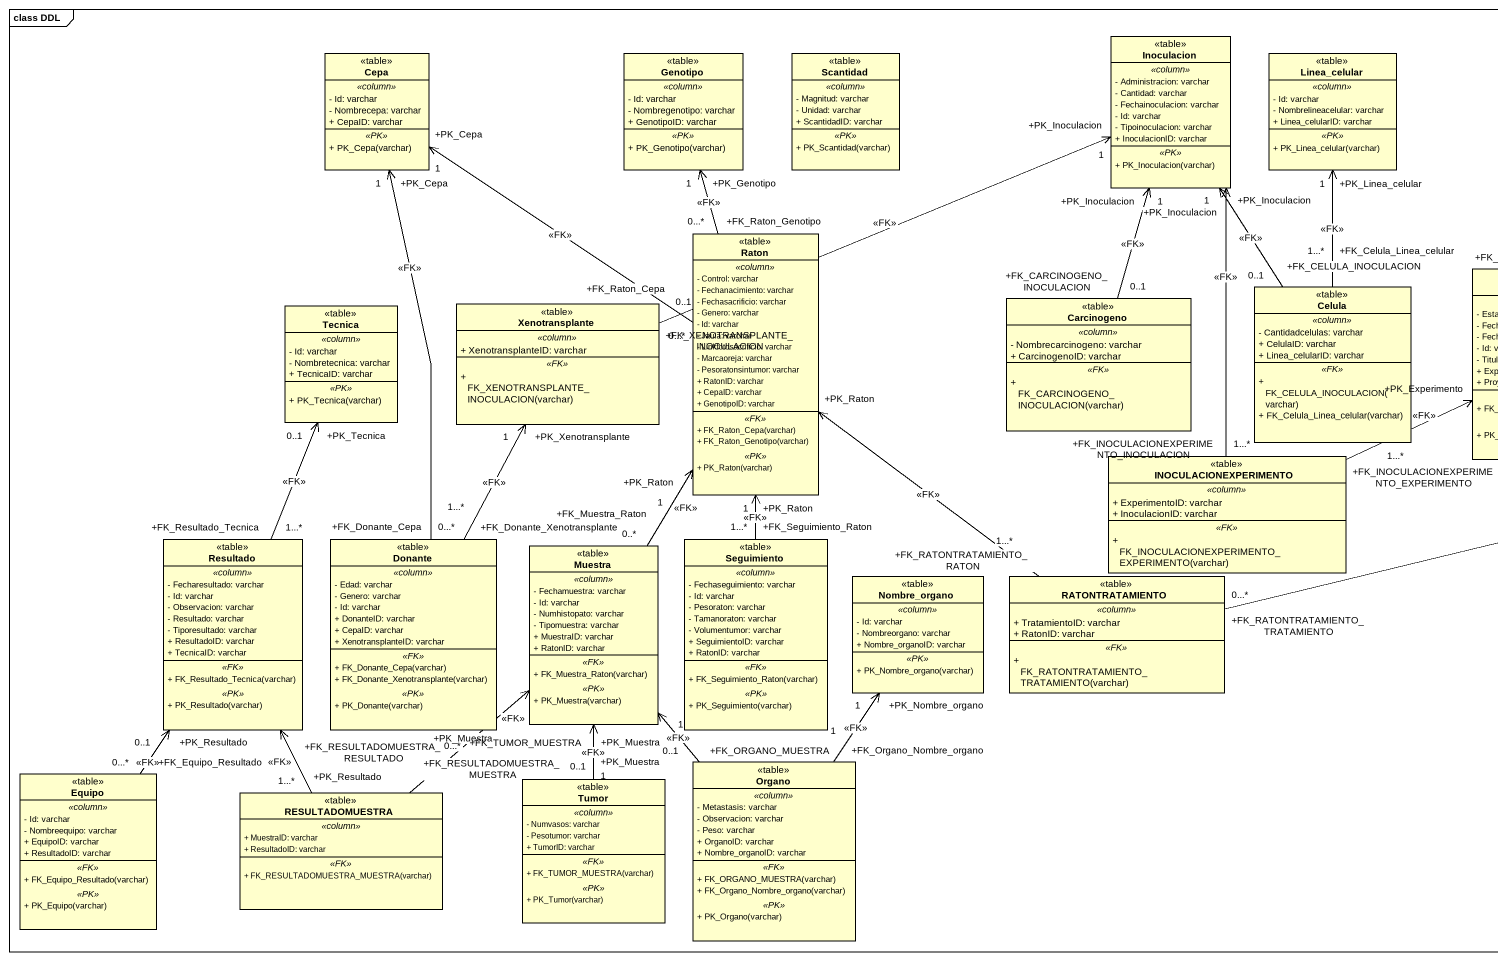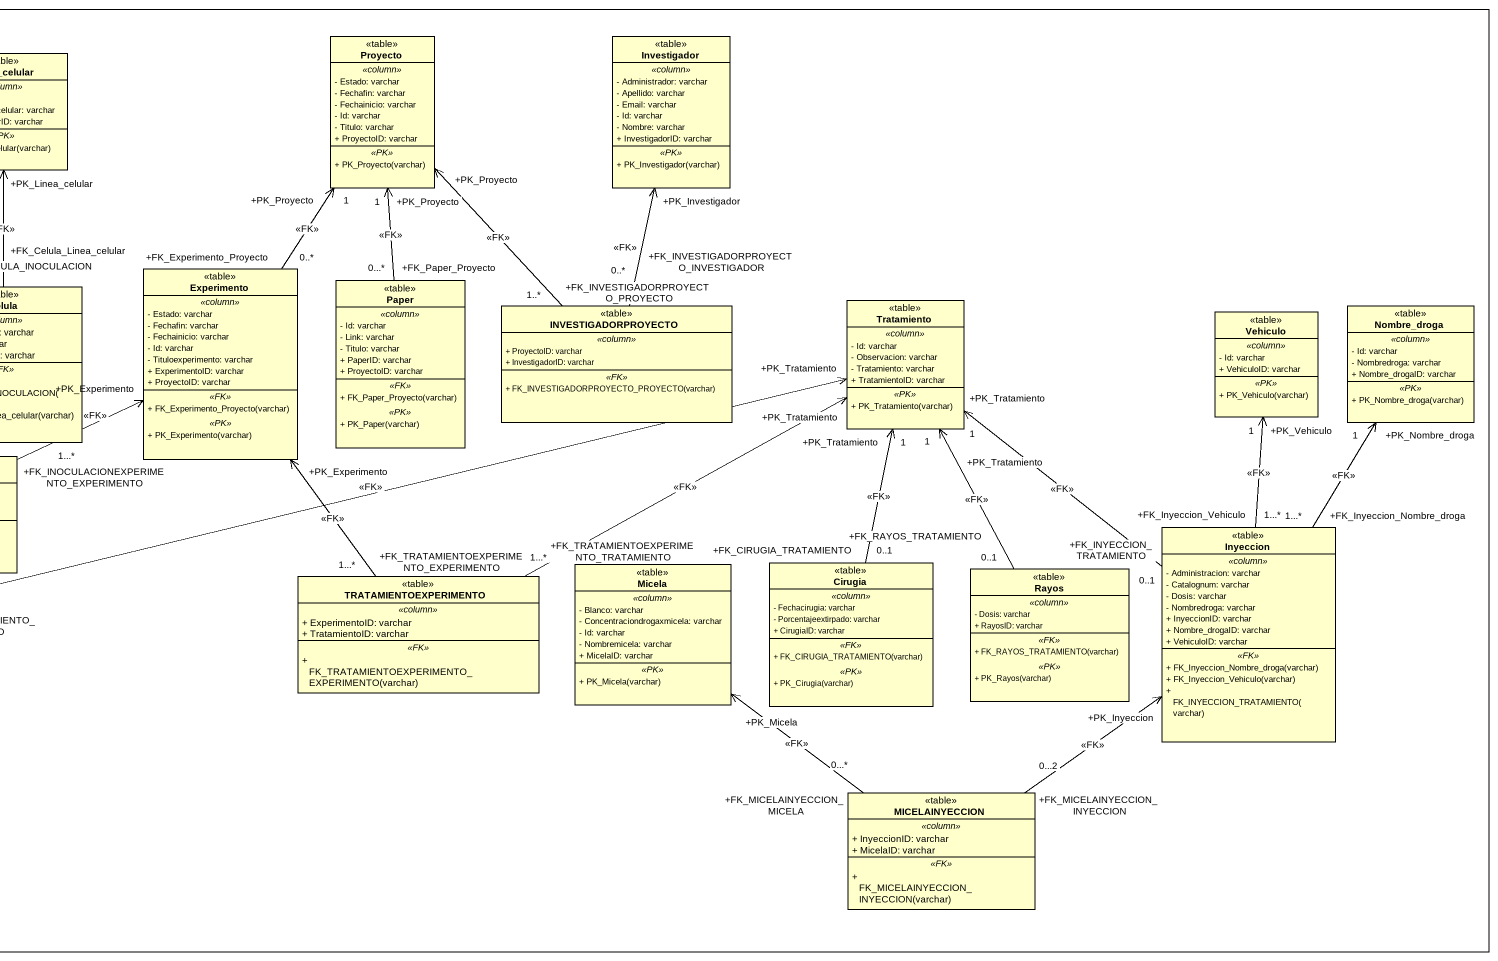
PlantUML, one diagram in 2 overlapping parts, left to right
@startuml
mainframe class DDL
hide circle
hide empty members
skinparam classAttributeIconSize 0
class Cepa <<table>> {
  .. <<column>> ..
  - Id: varchar
  - Nombrecepa: varchar
  + CepaID: varchar
  .. <<PK>> ..
  + PK_Cepa(varchar)
}
class Genotipo <<table>> {
  .. <<column>> ..
  - Id: varchar
  - Nombregenotipo: varchar
  + GenotipoID: varchar
  .. <<PK>> ..
  + PK_Genotipo(varchar)
}
class Scantidad <<table>> {
  .. <<column>> ..
  - Magnitud: varchar
  - Unidad: varchar
  + ScantidadID: varchar
  .. <<PK>> ..
  + PK_Scantidad(varchar)
}
class Inoculacion <<table>> {
  .. <<column>> ..
  - Administracion: varchar
  - Cantidad: varchar
  - Fechainoculacion: varchar
  - Id: varchar
  - Tipoinoculacion: varchar
  + InoculacionID: varchar
  .. <<PK>> ..
  + PK_Inoculacion(varchar)
}
class Linea_celular <<table>> {
  .. <<column>> ..
  - Id: varchar
  - Nombrelineacelular: varchar
  + Linea_celularID: varchar
  .. <<PK>> ..
  + PK_Linea_celular(varchar)
}
class Proyecto <<table>> {
  .. <<column>> ..
  - Estado: varchar
  - Fechafin: varchar
  - Fechainicio: varchar
  - Id: varchar
  - Titulo: varchar
  + ProyectoID: varchar
  .. <<PK>> ..
  + PK_Proyecto(varchar)
}
class Investigador <<table>> {
  .. <<column>> ..
  - Administrador: varchar
  - Apellido: varchar
  - Email: varchar
  - Id: varchar
  - Nombre: varchar
  + InvestigadorID: varchar
  .. <<PK>> ..
  + PK_Investigador(varchar)
}
class Raton <<table>> {
  .. <<column>> ..
  - Control: varchar
  - Fechanacimiento: varchar
  - Fechasacrificio: varchar
  - Genero: varchar
  - Id: varchar
  - Jaula: varchar
  - Linkfotosacrificio: varchar
  - Marcaoreja: varchar
  - Pesoratonsintumor: varchar
  + RatonID: varchar
  + CepaID: varchar
  + GenotipoID: varchar
  .. <<FK>> ..
  + FK_Raton_Cepa(varchar)
  + FK_Raton_Genotipo(varchar)
  .. <<PK>> ..
  + PK_Raton(varchar)
}
class Tecnica <<table>> {
  .. <<column>> ..
  - Id: varchar
  - Nombretecnica: varchar
  + TecnicaID: varchar
  .. <<PK>> ..
  + PK_Tecnica(varchar)
}
class Xenotransplante <<table>> {
  .. <<column>> ..
  + XenotransplanteID: varchar
  .. <<FK>> ..
  + FK_XENOTRANSPLANTE_INOCULACION(varchar)
}
class Carcinogeno <<table>> {
  .. <<column>> ..
  - Nombrecarcinogeno: varchar
  + CarcinogenoID: varchar
  .. <<FK>> ..
  + FK_CARCINOGENO_INOCULACION(varchar)
}
class Celula <<table>> {
  .. <<column>> ..
  - Cantidadcelulas: varchar
  + CelulaID: varchar
  + Linea_celularID: varchar
  .. <<FK>> ..
  + FK_CELULA_INOCULACION(varchar)
  + FK_Celula_Linea_celular(varchar)
}
class Experimento <<table>> {
  .. <<column>> ..
  - Estado: varchar
  - Fechafin: varchar
  - Fechainicio: varchar
  - Id: varchar
  - Tituloexperimento: varchar
  + ExperimentoID: varchar
  + ProyectoID: varchar
  .. <<FK>> ..
  + FK_Experimento_Proyecto(varchar)
  .. <<PK>> ..
  + PK_Experimento(varchar)
}
class Paper <<table>> {
  .. <<column>> ..
  - Id: varchar
  - Link: varchar
  - Titulo: varchar
  + PaperID: varchar
  + ProyectoID: varchar
  .. <<FK>> ..
  + FK_Paper_Proyecto(varchar)
  .. <<PK>> ..
  + PK_Paper(varchar)
}
class INVESTIGADORPROYECTO <<table>> {
  .. <<column>> ..
  + ProyectoID: varchar
  + InvestigadorID: varchar
  .. <<FK>> ..
  + FK_INVESTIGADORPROYECTO_PROYECTO(varchar)
}
class Tratamiento <<table>> {
  .. <<column>> ..
  - Id: varchar
  - Observacion: varchar
  - Tratamiento: varchar
  + TratamientoID: varchar
  .. <<PK>> ..
  + PK_Tratamiento(varchar)
}
class Nombre_droga <<table>> {
  .. <<column>> ..
  - Id: varchar
  - Nombredroga: varchar
  + Nombre_drogaID: varchar
  .. <<PK>> ..
  + PK_Nombre_droga(varchar)
}
class Vehiculo <<table>> {
  .. <<column>> ..
  - Id: varchar
  + VehiculoID: varchar
  .. <<PK>> ..
  + PK_Vehiculo(varchar)
}
class INOCULACIONEXPERIMENTO <<table>> {
  .. <<column>> ..
  + ExperimentoID: varchar
  + InoculacionID: varchar
  .. <<FK>> ..
  + FK_INOCULACIONEXPERIMENTO_EXPERIMENTO(varchar)
}
class Resultado <<table>> {
  .. <<column>> ..
  - Fecharesultado: varchar
  - Id: varchar
  - Observacion: varchar
  - Resultado: varchar
  - Tiporesultado: varchar
  + ResultadoID: varchar
  + TecnicaID: varchar
  .. <<FK>> ..
  + FK_Resultado_Tecnica(varchar)
  .. <<PK>> ..
  + PK_Resultado(varchar)
}
class Donante <<table>> {
  .. <<column>> ..
  - Edad: varchar
  - Genero: varchar
  - Id: varchar
  + DonanteID: varchar
  + CepaID: varchar
  + XenotransplanteID: varchar
  .. <<FK>> ..
  + FK_Donante_Cepa(varchar)
  + FK_Donante_Xenotransplante(varchar)
  .. <<PK>> ..
  + PK_Donante(varchar)
}
class Muestra <<table>> {
  .. <<column>> ..
  - Fechamuestra: varchar
  - Id: varchar
  - Numhistopato: varchar
  - Tipomuestra: varchar
  + MuestraID: varchar
  + RatonID: varchar
  .. <<FK>> ..
  + FK_Muestra_Raton(varchar)
  .. <<PK>> ..
  + PK_Muestra(varchar)
}
class Seguimiento <<table>> {
  .. <<column>> ..
  - Fechaseguimiento: varchar
  - Id: varchar
  - Pesoraton: varchar
  - Tamanoraton: varchar
  - Volumentumor: varchar
  + SeguimientoID: varchar
  + RatonID: varchar
  .. <<FK>> ..
  + FK_Seguimiento_Raton(varchar)
  .. <<PK>> ..
  + PK_Seguimiento(varchar)
}
class Inyeccion <<table>> {
  .. <<column>> ..
  - Administracion: varchar
  - Catalognum: varchar
  - Dosis: varchar
  - Nombredroga: varchar
  + InyeccionID: varchar
  + Nombre_drogaID: varchar
  + VehiculoID: varchar
  .. <<FK>> ..
  + FK_Inyeccion_Nombre_droga(varchar)
  + FK_Inyeccion_Vehiculo(varchar)
  + FK_INYECCION_TRATAMIENTO(varchar)
}
class Nombre_organo <<table>> {
  .. <<column>> ..
  - Id: varchar
  - Nombreorgano: varchar
  + Nombre_organoID: varchar
  .. <<PK>> ..
  + PK_Nombre_organo(varchar)
}
class RATONTRATAMIENTO <<table>> {
  .. <<column>> ..
  + TratamientoID: varchar
  + RatonID: varchar
  .. <<FK>> ..
  + FK_RATONTRATAMIENTO_TRATAMIENTO(varchar)
}
class TRATAMIENTOEXPERIMENTO <<table>> {
  .. <<column>> ..
  + ExperimentoID: varchar
  + TratamientoID: varchar
  .. <<FK>> ..
  + FK_TRATAMIENTOEXPERIMENTO_EXPERIMENTO(varchar)
}
class Micela <<table>> {
  .. <<column>> ..
  - Blanco: varchar
  - Concentraciondrogaxmicela: varchar
  - Id: varchar
  - Nombremicela: varchar
  + MicelaID: varchar
  .. <<PK>> ..
  + PK_Micela(varchar)
}
class Cirugia <<table>> {
  .. <<column>> ..
  - Fechacirugia: varchar
  - Porcentajeextirpado: varchar
  + CirugiaID: varchar
  .. <<FK>> ..
  + FK_CIRUGIA_TRATAMIENTO(varchar)
  .. <<PK>> ..
  + PK_Cirugia(varchar)
}
class Rayos <<table>> {
  .. <<column>> ..
  - Dosis: varchar
  + RayosID: varchar
  .. <<FK>> ..
  + FK_RAYOS_TRATAMIENTO(varchar)
  .. <<PK>> ..
  + PK_Rayos(varchar)
}
class Equipo <<table>> {
  .. <<column>> ..
  - Id: varchar
  - Nombreequipo: varchar
  + EquipoID: varchar
  + ResultadoID: varchar
  .. <<FK>> ..
  + FK_Equipo_Resultado(varchar)
  .. <<PK>> ..
  + PK_Equipo(varchar)
}
class RESULTADOMUESTRA <<table>> {
  .. <<column>> ..
  + MuestraID: varchar
  + ResultadoID: varchar
  .. <<FK>> ..
  + FK_RESULTADOMUESTRA_MUESTRA(varchar)
}
class Tumor <<table>> {
  .. <<column>> ..
  - Numvasos: varchar
  - Pesotumor: varchar
  + TumorID: varchar
  .. <<FK>> ..
  + FK_TUMOR_MUESTRA(varchar)
  .. <<PK>> ..
  + PK_Tumor(varchar)
}
class Organo <<table>> {
  .. <<column>> ..
  - Metastasis: varchar
  - Observacion: varchar
  - Peso: varchar
  + OrganoID: varchar
  + Nombre_organoID: varchar
  .. <<FK>> ..
  + FK_ORGANO_MUESTRA(varchar)
  + FK_Organo_Nombre_organo(varchar)
  .. <<PK>> ..
  + PK_Organo(varchar)
}
class MICELAINYECCION <<table>> {
  .. <<column>> ..
  + InyeccionID: varchar
  + MicelaID: varchar
  .. <<FK>> ..
  + FK_MICELAINYECCION_INYECCION(varchar)
}
Raton "+FK_Raton_Cepa\n0...*" -up-> "+PK_Cepa\n1" Cepa : <<FK>>
Raton "+FK_Raton_Genotipo\n0...*" -up-> "+PK_Genotipo\n1" Genotipo : <<FK>>
Xenotransplante "+FK_XENOTRANSPLANTE_INOCULACION\n0..1" -right-> "+PK_Inoculacion\n1" Inoculacion : <<FK>>
Carcinogeno "+FK_CARCINOGENO_INOCULACION\n0..1" -up-> "+PK_Inoculacion\n1" Inoculacion : <<FK>>
Celula "+FK_CELULA_INOCULACION\n0..1" -up-> "+PK_Inoculacion\n1" Inoculacion : <<FK>>
Celula "+FK_Celula_Linea_celular\n1...*" -up-> "+PK_Linea_celular\n1" Linea_celular : <<FK>>
Experimento "+FK_Experimento_Proyecto\n0..*" -up-> "+PK_Proyecto\n1" Proyecto : <<FK>>
Paper "+FK_Paper_Proyecto\n0...*" -up-> "+PK_Proyecto\n1" Proyecto : <<FK>>
INVESTIGADORPROYECTO "+FK_INVESTIGADORPROYECTO_PROYECTO\n1..*" -up-> "+PK_Proyecto" Proyecto : <<FK>>
INVESTIGADORPROYECTO "+FK_INVESTIGADORPROYECTO_INVESTIGADOR\n0..*" -up-> "+PK_Investigador" Investigador : <<FK>>
INOCULACIONEXPERIMENTO "+FK_INOCULACIONEXPERIMENTO_INOCULACION\n1...*" -up-> "+PK_Inoculacion" Inoculacion : <<FK>>
INOCULACIONEXPERIMENTO "+FK_INOCULACIONEXPERIMENTO_EXPERIMENTO\n1...*" -right-> "+PK_Experimento" Experimento : <<FK>>
Resultado "+FK_Resultado_Tecnica\n1...*" -up-> "+PK_Tecnica\n0..1" Tecnica : <<FK>>
Donante "+FK_Donante_Cepa\n0...*" -up-> "+PK_Cepa\n1" Cepa : <<FK>>
Donante "+FK_Donante_Xenotransplante\n1...*" -up-> "+PK_Xenotransplante\n1" Xenotransplante : <<FK>>
Muestra "+FK_Muestra_Raton\n0..*" -up-> "+PK_Raton\n1" Raton : <<FK>>
Seguimiento "+FK_Seguimiento_Raton\n1...*" -up-> "+PK_Raton\n1" Raton : <<FK>>
Inyeccion "+FK_INYECCION_TRATAMIENTO\n0..1" -up-> "+PK_Tratamiento\n1" Tratamiento : <<FK>>
Inyeccion "+FK_Inyeccion_Nombre_droga\n1...*" -up-> "+PK_Nombre_droga\n1" Nombre_droga : <<FK>>
Inyeccion "+FK_Inyeccion_Vehiculo\n1...*" -up-> "+PK_Vehiculo\n1" Vehiculo : <<FK>>
RATONTRATAMIENTO "+FK_RATONTRATAMIENTO_RATON\n1...*" -up-> "+PK_Raton" Raton : <<FK>>
RATONTRATAMIENTO "+FK_RATONTRATAMIENTO_TRATAMIENTO\n0...*" -right-> "+PK_Tratamiento" Tratamiento : <<FK>>
TRATAMIENTOEXPERIMENTO "+FK_TRATAMIENTOEXPERIMENTO_EXPERIMENTO\n1...*" -up-> "+PK_Experimento" Experimento : <<FK>>
TRATAMIENTOEXPERIMENTO "+FK_TRATAMIENTOEXPERIMENTO_TRATAMIENTO\n1...*" -right-> "+PK_Tratamiento" Tratamiento : <<FK>>
Cirugia "+FK_CIRUGIA_TRATAMIENTO\n0..1" -up-> "+PK_Tratamiento\n1" Tratamiento : <<FK>>
Rayos "+FK_RAYOS_TRATAMIENTO\n0..1" -up-> "+PK_Tratamiento\n1" Tratamiento : <<FK>>
Equipo "+FK_Equipo_Resultado\n0...*" -up-> "+PK_Resultado\n0..1" Resultado : <<FK>>
RESULTADOMUESTRA "+FK_RESULTADOMUESTRA_RESULTADO\n1...*" -up-> "+PK_Resultado" Resultado : <<FK>>
RESULTADOMUESTRA "+FK_RESULTADOMUESTRA_MUESTRA\n0...*" -up-> "+PK_Muestra" Muestra : <<FK>>
Tumor "+FK_TUMOR_MUESTRA\n0..1" -up-> "+PK_Muestra\n1" Muestra : <<FK>>
Organo "+FK_ORGANO_MUESTRA\n0..1" -up-> "+PK_Muestra\n1" Muestra : <<FK>>
Organo "+FK_Organo_Nombre_organo\n1" -up-> "+PK_Nombre_organo\n1" Nombre_organo : <<FK>>
MICELAINYECCION "+FK_MICELAINYECCION_INYECCION\n0...2" -up-> "+PK_Inyeccion" Inyeccion : <<FK>>
MICELAINYECCION "+FK_MICELAINYECCION_MICELA\n0...*" -up-> "+PK_Micela" Micela : <<FK>>
@enduml
